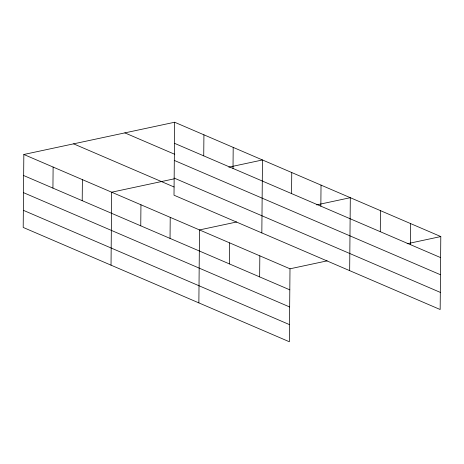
<?xml version="1.0" encoding="UTF-8"?>
<svg xmlns="http://www.w3.org/2000/svg" width="464" height="464" viewBox="0 0 464 464"><rect width="100%" height="100%" fill="white"/><g stroke="black" fill="none" stroke-linecap="round" stroke-linejoin="round"><path stroke-width="0.7" d="M23.838 154.483L23.2 227.441L289.356 341.759L289.994 268.801L23.838 154.483L174.644 122.241L440.8 236.559L440.162 309.517L174.006 195.199L174.644 122.241M52.931 188.106L53.116 167.057M82.209 200.68L82.389 179.632M111.029 265.164L111.667 192.206L173.907 178.901M140.76 225.829L140.946 204.781M170.039 238.403L170.224 217.355M198.865 302.888L199.503 229.929L236.652 221.989M203.737 155.869L203.922 134.821M229.483 263.935L229.663 242.887M233.015 168.444L233.195 147.395M259.649 276.892L259.828 255.844M261.835 232.928L262.473 159.97L228.827 167.162M291.566 193.592L291.752 172.544M320.844 206.167L321.03 185.119M349.67 270.651L350.308 197.693L316.663 204.885M380.289 231.698L380.468 210.65M410.454 244.656L410.634 223.607M289.994 268.801L327.143 260.861M407.154 243.751L440.8 236.559M174.458 143.295L440.614 257.607M124.874 132.884L174.783 154.315M174.307 160.422L440.469 274.74M174.157 178.072L440.313 292.39M73.602 143.846L174.075 186.998M23.652 175.531L289.809 289.849M23.502 192.659L289.664 306.977M23.351 210.308L289.507 324.626"/></g></svg>
